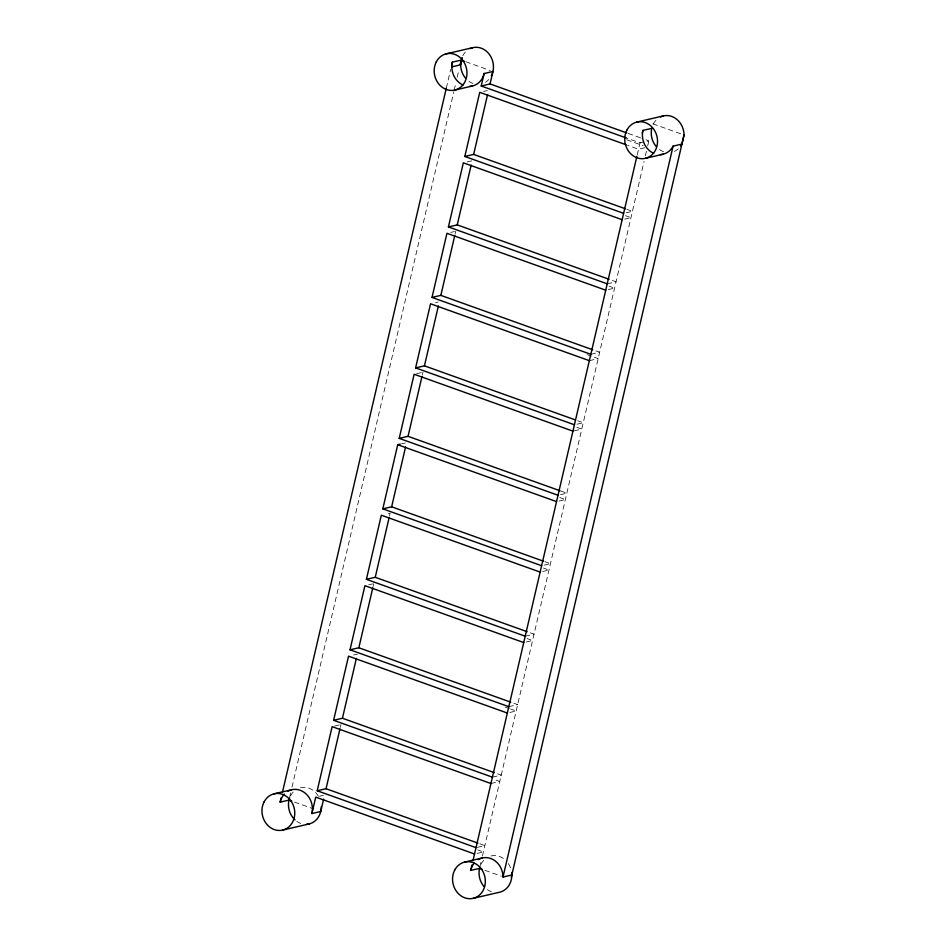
<?xml version="1.0" encoding="UTF-8"?>
<svg xmlns="http://www.w3.org/2000/svg" width="946" height="946" viewBox="0 0 946 946"><rect width="100%" height="100%" fill="white"/><g stroke="black" fill="none" stroke-linecap="round" stroke-linejoin="round"><path stroke-width="0.71" stroke-dasharray="4.73 3.55" d="M446.335 88.013L450.686 69.342M289.642 797.242L290.647 792.925M291.983 787.178L453.832 91.715M454.163 90.284L455.83 83.094M457.166 77.347L458.845 70.158M340.3 727.439L340.962 724.589M373.102 586.485L373.765 583.635M389.504 516.008L390.166 513.158L385.117 514.328M422.306 375.054L422.968 372.204M455.097 234.1L455.771 231.25M637.214 154.931L640.986 138.719M479.87 867.009L481.136 861.534M482.413 856.059L644.06 161.423M645.385 155.723L646.709 150.024M647.667 145.909L649.5 138.057M483.524 91.466L487.308 90.591M467.123 161.943L472.16 160.773M644.853 147.765L638.538 149.232L627.494 145.27M450.722 232.42L454.506 231.545M626.146 212.767L632.448 211.301L626.926 209.314M624.667 219.117L630.97 217.651L625.448 215.676M435.586 302.602L438.104 302.022M607.226 283.824L616.047 281.778L610.525 279.803M608.266 289.594L614.569 288.128L609.047 286.153M416.654 373.67L421.703 372.499M590.824 354.301L599.658 352.255L594.123 350.28M589.346 360.663L598.168 358.617L592.645 356.63M401.518 443.851L405.302 442.976M576.942 424.198L583.256 422.732L577.722 420.757M574.198 430.844L581.766 429.094L576.244 427.107M560.54 494.675L566.855 493.209L559.949 490.738M559.062 501.025L565.377 499.571L559.843 497.584M368.715 584.805L372.499 583.93M544.139 565.152L550.454 563.686L544.931 561.711M542.661 571.502L548.976 570.048L543.442 568.061M353.579 654.987L357.363 654.112M525.219 636.209L534.052 634.163L528.53 632.188M526.26 641.979L532.574 640.525L527.052 638.538M334.659 726.055L339.697 724.884M508.818 706.686L517.651 704.64L512.129 702.665M509.859 712.456L516.173 711.002L510.651 709.015M319.512 796.236L323.296 795.361M492.417 777.163L501.25 775.117L495.728 773.142M490.939 783.525L499.772 781.479L494.25 779.492M477.281 847.356L484.849 845.594L479.326 843.619M477.056 853.41L483.371 851.956L477.848 849.969M652.811 123.808L684.041 134.982M465.799 61.75L490.229 70.512M628.144 133.398L640.572 137.856M646.094 139.831L648.85 140.824L640.028 142.87L626.217 137.927M626.666 139.76L643.233 145.696M587.123 354.655L591.274 356.134M505.117 707.04L509.267 708.519M294.502 802.09L313.836 809.019M484.979 870.32L501.262 876.15M491.329 891.676A18.624 16.271 76.9 0 1 487.356 889.607M481.147 864.005A18.624 16.271 76.9 0 1 483.725 860.328M491.033 855.964A18.624 16.271 76.9 0 1 505.294 859.961M508.345 863.544A18.624 16.271 76.9 0 1 511.23 870.178M663.536 151.667A18.624 16.271 76.9 0 1 659.563 149.598M653.355 123.997A18.624 16.271 76.9 0 1 655.933 120.319M678.294 148.818A18.624 16.271 76.9 0 1 672.027 152.152M472.965 83.414A18.624 16.271 76.9 0 1 468.991 81.332M462.783 55.731A18.624 16.271 76.9 0 1 465.361 52.054M488.763 79.523A18.624 16.271 76.9 0 1 485.393 82.267M300.757 823.422A18.624 16.271 76.9 0 1 296.784 821.353M290.576 795.752A18.624 16.271 76.9 0 1 293.154 792.062M300.473 787.699A18.624 16.271 76.9 0 1 318.412 796.307"/><path stroke-width="1.42" d="M464.439 61.265L461.187 60.106L452.354 62.152L451.833 66.906A18.624 16.271 76.9 0 0 463.102 85.057M461.979 57.919L460.667 64.86A18.624 16.271 76.9 0 0 465.574 78.211M660.568 116.902A18.624 16.271 76.9 0 1 684.041 134.982L681.912 144.111A18.624 16.271 76.9 0 1 680.742 146.051M291.735 801.108L288.979 800.115L280.146 802.161L281.151 797.856M282.487 792.109L446.335 88.013M451.68 65.026L452.354 62.152M460.182 64.411L461.187 60.106M462.251 58.013L460.667 64.801L451.833 66.847M323.603 799.169L320.741 811.491L311.908 813.536L315.728 797.123L474.537 854.002M476.015 847.64L317.206 790.761L332.129 726.646L490.939 783.525M492.417 777.163L333.607 720.284L348.53 656.157L507.34 713.048M508.818 706.686L350.008 649.807L364.931 585.68L523.741 642.571M525.219 636.209L366.409 579.33L381.333 515.203L540.142 572.094M541.62 565.732L382.811 508.853L397.734 444.726L400.253 444.147M558.022 495.255L399.212 438.376L414.135 374.249L572.945 431.14M574.423 424.778L415.613 367.899L430.536 303.772L589.346 360.663M590.824 354.301L432.015 297.422L446.938 233.295L605.747 290.186M607.226 283.824L448.416 226.945L463.339 162.818L622.149 219.709M623.627 213.347L464.817 156.468L479.74 92.341L626.11 144.773M481.218 85.991L484.115 73.528L492.949 71.482L490.052 83.934L481.218 85.991L626.217 137.927M317.206 790.761L326.039 788.716L339.969 728.869M333.607 720.284L342.44 718.239L356.37 658.392M350.008 649.807L358.841 647.762L372.771 587.915M366.409 579.33L375.243 577.285L389.173 517.438M382.811 508.853L391.644 506.808L405.574 446.961M399.212 438.376L408.045 436.319L421.975 376.484M415.613 367.899L424.447 365.842L438.365 306.007M432.015 297.422L440.848 295.365L454.766 235.53M448.416 226.945L457.249 224.888L471.167 165.053M464.817 156.468L473.65 154.411L487.568 94.576M482.259 869.35L479.551 868.369L470.718 870.426L471.995 864.951M472.941 860.848L636.883 156.35M642.275 133.185L642.925 130.406L651.759 128.36A18.624 16.271 76.9 0 0 656.146 146.464M478.262 859.63A18.624 16.271 76.9 0 1 503 877.048L673.079 146.157L681.912 144.111M511.301 877.273L684.041 134.982M446.181 53.839L472.681 47.69M454.967 90.036L472.622 85.944M636.753 122.093L663.241 115.944M645.527 158.301L663.193 154.198M273.973 793.848L291.64 789.744M282.759 830.056L309.247 823.907M464.545 862.102L482.212 858.01M503 877.048L511.833 874.991M473.319 898.31L499.819 892.161A18.624 16.271 76.9 0 0 511.668 872.579M490.052 83.934L626.76 132.913M473.65 154.411L625.554 208.83M457.249 224.888L609.153 279.307M440.848 295.365L592.752 349.784M424.447 365.842L574.967 419.764M408.045 436.319L559.949 490.738M397.734 444.726L556.544 501.617M391.644 506.808L543.548 561.215M375.243 577.285L527.147 631.692M358.841 647.762L510.745 702.168M342.44 718.239L494.344 772.646M326.039 788.716L477.943 843.123M280.146 802.161A18.624 16.271 76.9 0 1 284.32 794.12M287.702 791.376A18.624 16.271 76.9 0 1 305.889 793.753A18.624 16.271 76.9 0 1 311.908 813.536M469.996 48.636A18.624 16.271 76.9 0 1 489.058 53.981A18.624 16.271 76.9 0 1 491.341 75.846M484.115 73.528A18.624 16.271 76.9 0 1 469.807 86.346M294.998 819.898A18.624 16.271 76.9 0 1 289.653 797.868M321.262 806.737A18.624 16.271 76.9 0 1 306.433 824.309M470.718 870.426A18.624 16.271 76.9 0 1 474.171 863.213M483.938 886.473A18.624 16.271 76.9 0 1 479.551 868.369M653.674 153.311A18.624 16.271 76.9 0 1 642.925 130.406M673.079 146.157A18.624 16.271 76.9 0 1 660.379 154.6M454.659 870.154A18.624 16.271 76.9 0 0 469.086 898.7A18.624 16.271 76.9 0 0 483.063 871.774A18.624 16.271 76.9 0 0 454.659 870.154M626.867 130.146A18.624 16.271 76.9 0 0 641.293 158.691A18.624 16.271 76.9 0 0 655.271 131.766A18.624 16.271 76.9 0 0 626.867 130.146M264.088 801.889A18.624 16.271 76.9 0 0 278.514 830.446A18.624 16.271 76.9 0 0 292.491 803.509A18.624 16.271 76.9 0 0 264.088 801.889M436.295 61.88A18.624 16.271 76.9 0 0 450.722 90.426A18.624 16.271 76.9 0 0 464.699 63.5A18.624 16.271 76.9 0 0 436.295 61.88"/></g></svg>
